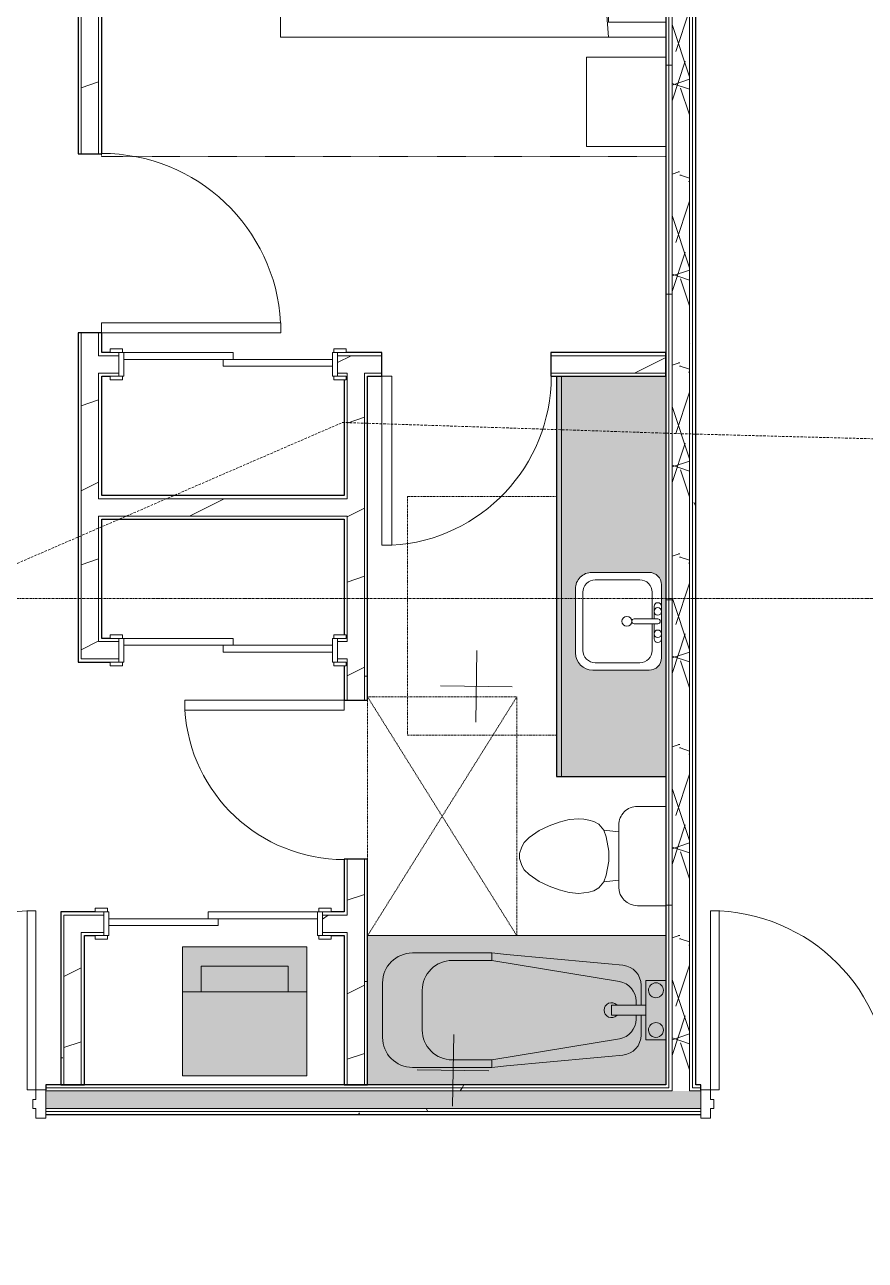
# Model space of a CAD drawing. Header units: inches. Extents: x -10205 to 13964, y -460 to 30702.
# Drawn here: x -2769.9 to -2600.8, y 10419.5 to 10668 of the extents above; entities that cross this region are included whole.
import ezdxf

# ---------------------------------------------------------------- set-up
doc = ezdxf.new("R2010")
doc.units = ezdxf.units.IN
doc.header["$MEASUREMENT"] = 0
for name, pattern in [('Dash 1_16_', [0.125, 0.0625, -0.0625]), ('Grid Line 1_2_', [0.875, 0.5, -0.125, 0.125, -0.125]), ('Hidden 1_8_', [0.1875, 0.125, -0.0625]), ('IMPORT-DASHED _2_', [0.75, 0.5, -0.25])]:
    doc.linetypes.add(name, pattern=pattern)
for name, color, linetype, lineweight in [('0-1', 7, 'Continuous', 5), ('0-4', 7, 'Continuous', 9), ('00base_6150001_dwg', 147, 'Continuous', 13), ('4', 147, 'Continuous', 13), ('A-DETL-HDLN-1', 7, 'Hidden 1_8_', 9), ('A-DOOR', 31, 'Continuous', 9), ('A-DOOR-3', 7, 'Continuous', 9), ('A-DOOR-4', 250, 'Continuous', 13), ('A-DOOR-6', 31, 'Continuous', 13), ('A-DOOR-FRAM', 31, 'Continuous', 13), ('A-DOOR-FRAM-2', 250, 'Continuous', 13), ('A-WALL', 113, 'Continuous', 9), ('A-WALL-5', 130, 'Continuous', 25), ('A-WALL-6', 7, 'Continuous', 9), ('A-WALL-PATT-3', 7, 'Continuous', 9), ('A-WALL-PATT-4', 8, 'Continuous', 9), ('A-WALL-PATT-5', 111, 'Continuous', 9), ('E_TOPO_DTM_Contours_Major', 147, 'IMPORT-DASHED _2_', 13), ('I-FURN-3', 7, 'Continuous', 9), ('I-FURN-HDLN-2', 254, 'Dash 1_16_', 9), ('I-WALL-2', 2, 'Continuous', 25), ('P-SANR-FIXT-1', 8, 'Continuous', 9), ('P-SANR-FIXT-5', 7, 'Continuous', 9), ('P-SANR-FIXT-6', 254, 'Continuous', 9), ('Q-CASE-2', 254, 'Continuous', 9), ('Q-CASE-5', 130, 'Continuous', 25), ('Q-CASE-6', 7, 'Continuous', 9), ('S-GRID-1', 1, 'Grid Line 1_2_', 9)]:
    doc.layers.add(name, color=color, linetype=linetype, lineweight=lineweight)
pattern_1 = [(0, (0, 0), (61.44, 15.36), [2.534, -43.546, 2.534, -43.546, -245.76]), (0, (0, 0), (61.44, 15.36), [-92.16, 2.534, -89.626, 2.534, -43.546, -107.52]), (0, (0, 0), (61.44, 15.36), [-230.4, 2.534, -28.186, 2.534, -74.266]), (120, (23.04, 7.68), (-44.02215, 45.5286), [2.534, -43.546, 2.534, -43.546, -245.76]), (120, (23.04, 7.68), (-44.02215, 45.5286), [-92.16, 2.534, -89.626, 2.534, -43.546, -107.52]), (120, (23.04, 7.68), (-44.02215, 45.5286), [-230.4, 2.534, -28.186, 2.534, -74.266]), (240, (30.72, 38.4), (-17.41785, -60.8886), [2.534, -43.546, 2.534, -43.546, -245.76]), (240, (30.72, 38.4), (-17.41785, -60.8886), [-92.16, 2.534, -89.626, 2.534, -43.546, -107.52]), (240, (30.72, 38.4), (-17.41785, -60.8886), [-230.4, 2.534, -28.186, 2.534, -74.266])]
pattern_2 = [(216.87, (12.795, 31.987), (95.9612857, 63.9749714), [15.994, -143.942]), (206.565, (31.987, 22.391), (-31.986981, -31.986924), [35.763, -35.763]), (198.435, (31.987, 6.397), (-63.974746, -31.987128), [20.231, -80.922])]
pattern_3 = [(161.57, (0.96, 0.96), (-7.6802237, -0.0009796), [0, -54.643, 6.067, 0]), (18.43, (-0.96, 0.96), (-7.6802237, 0.0009796), [0, -54.643, 6.067, 0]), (108.43, (0.96, 0.96), (3.8382953, -19.2013653), [18.211, -42.499]), (71.57, (-0.96, 0.96), (3.8382953, 19.2013653), [18.211, -42.499])]

# ---------------------------------------------------------------- blocks, each defined once
blk = doc.blocks.new('Single-Flush - 32_ x 84_-1372862-SITE PLAN - CAD FILE')
at = {"layer": 'A-DOOR-3'}
blk.add_arc((16, 2.37), 32.07, 93.5759, 180, dxfattribs=at)
at = {"layer": 'A-DOOR-4'}
for p, q in [((14, 2.37), (14, 34.38)), ((16, 34.38), (14, 34.38)), ((16, 2.37), (16, 34.38)), ((16, 2.37), (14, 2.37))]:
    blk.add_line(p, q, dxfattribs=at)
blk = doc.blocks.new('Stacked Washer and Dryer - 26_x25_ - Private-1372850-SITE PLAN - CAD FILE')
at = {"layer": 'P-SANR-FIXT-1'}
blk.add_hatch(color=256, dxfattribs=at).paths.add_polyline_path([(0, -12.5), (26, -12.5), (26, 12.5), (0, 12.5)], flags=0)
at = {"layer": 'P-SANR-FIXT-5'}
for p, q in [((0, 12.5), (26, 12.5)), ((0, 12.5), (0, -12.5)), ((16.90625, -12.5), (16.90625, 12.5)), ((26, 12.5), (26, -12.5)), ((22.09375, 8.75), (16.90625, 8.75)), ((22.09375, -8.75), (22.09375, 8.75)), ((16.90625, -8.75), (22.09375, -8.75)), ((26, -12.5), (0, -12.5))]:
    blk.add_line(p, q, dxfattribs=at)
blk = doc.blocks.new('Bed-Standard - King 78_ x 80_-V38-SITE PLAN - CAD FILE')
at = {"layer": 'I-FURN-3'}
for p, q in [((-28.31, 35.7), (-28.31, -41.8)), ((-25.31, 35.7), (-25.31, 24.2)), ((46.69, 35.7), (46.69, 24.2)), ((49.69, -41.8), (49.69, 35.7)), ((49.69, 24.2), (-28.31, 17.63)), ((-25.31, 24.2), (46.69, 24.2)), ((-28.31, -41.8), (49.69, -41.8))]:
    blk.add_line(p, q, dxfattribs=at)
at = {"layer": 'I-FURN-HDLN-2'}
for p, q in [((-64.31, 35.7), (-64.31, -77.8)), ((73.69, -77.8), (73.69, 35.7)), ((73.13, -77.8), (73.69, -77.8))]:
    blk.add_line(p, q, dxfattribs=at)
blk = doc.blocks.new('Table-Night Stand - 18_ x 18_ x 24_-V39-SITE PLAN - CAD FILE')
at = {"layer": 'I-FURN-3'}
for p, q in [((0.15, 16), (0.15, 0)), ((18.15, 0), (18.15, 16)), ((0.15, 0), (18.15, 0))]:
    blk.add_line(p, q, dxfattribs=at)
blk = doc.blocks.new('Single-Flush - 36_ x 84_-1372839-SITE PLAN - CAD FILE')
at = {"layer": 'A-DOOR-3'}
blk.add_arc((18, 2.37), 36.07, 93.1789, 180, dxfattribs=at)
at = {"layer": 'A-DOOR-4'}
for p, q in [((16, 2.37), (16, 38.39)), ((18, 38.39), (16, 38.39)), ((18, 2.37), (18, 38.39)), ((18, 2.37), (16, 2.37))]:
    blk.add_line(p, q, dxfattribs=at)
blk = doc.blocks.new('Single-Flush - 34_ x 84_-1372840-SITE PLAN - CAD FILE')
at = {"layer": 'A-DOOR-3'}
blk.add_arc((17, 2.37), 34.07, 93.3657, 180, dxfattribs=at)
at = {"layer": 'A-DOOR-4'}
for p, q in [((15, 2.37), (15, 36.38)), ((17, 36.38), (15, 36.38)), ((17, 2.37), (17, 36.38)), ((17, 2.37), (15, 2.37))]:
    blk.add_line(p, q, dxfattribs=at)
blk = doc.blocks.new('FOLDING_SLIDING CLOSET - 42_ x 80_-1372874-SITE PLAN - CAD FILE')
at = {"layer": 'A-DOOR-3'}
for p, q in [((-21.25, 3), (-23.75, 3)), ((-23.75, 3), (-23.75, 2.25)), ((-21.25, 2.25), (-21.25, 3)), ((23.75, 3), (21.25, 3)), ((21.25, 3), (21.25, 2.25)), ((23.75, 2.25), (23.75, 3)), ((-23.75, 2.25), (-21.25, 2.25)), ((21.25, 2.25), (23.75, 2.25)), ((-21.25, -2.5), (-23.75, -2.5)), ((-23.75, -2.5), (-23.75, -3.25)), ((-23.75, -3.25), (-21.25, -3.25)), ((-21.25, -3.25), (-21.25, -2.5)), ((23.75, -2.5), (21.25, -2.5)), ((21.25, -2.5), (21.25, -3.25)), ((21.25, -3.25), (23.75, -3.25)), ((23.75, -3.25), (23.75, -2.5))]:
    blk.add_line(p, q, dxfattribs=at)
at = {"layer": 'A-DOOR-4'}
for p, q in [((1, 2.25), (-21, 2.25)), ((-21, 2.25), (-21, 0.87)), ((-21, 0.87), (1, 0.87)), ((21, 0.87), (-1, 0.87)), ((-1, 0.87), (-1, -0.5)), ((1, 0.87), (1, 2.25)), ((21, -0.5), (21, 0.87)), ((-1, -0.5), (21, -0.5))]:
    blk.add_line(p, q, dxfattribs=at)
at = {"layer": 'A-DOOR-FRAM-2'}
for p, q in [((-21, 2.25), (-22, 2.25)), ((-22, 2.25), (-22, -2.5)), ((-21, -2.5), (-21, 2.25)), ((21, 2.25), (21, -2.5)), ((22, 2.25), (21, 2.25)), ((22, -2.5), (22, 2.25)), ((-22, -2.5), (-21, -2.5)), ((21, -2.5), (22, -2.5))]:
    blk.add_line(p, q, dxfattribs=at)
blk = doc.blocks.new('FOLDING_SLIDING CLOSET - 42_ x 80_-1372875-SITE PLAN - CAD FILE')
at = {"layer": 'A-DOOR-3'}
for p, q in [((-23.75, 3.25), (-21.25, 3.25)), ((-23.75, 2.5), (-23.75, 3.25)), ((-21.25, 2.5), (-23.75, 2.5)), ((-21.25, 3.25), (-21.25, 2.5)), ((21.25, 3.25), (23.75, 3.25)), ((21.25, 2.5), (21.25, 3.25)), ((23.75, 2.5), (21.25, 2.5)), ((23.75, 3.25), (23.75, 2.5)), ((-23.75, -2.25), (-21.25, -2.25)), ((-23.75, -3), (-23.75, -2.25)), ((-21.25, -2.25), (-21.25, -3)), ((21.25, -2.25), (23.75, -2.25)), ((21.25, -3), (21.25, -2.25)), ((23.75, -2.25), (23.75, -3)), ((-21.25, -3), (-23.75, -3)), ((23.75, -3), (21.25, -3))]:
    blk.add_line(p, q, dxfattribs=at)
at = {"layer": 'A-DOOR-4'}
for p, q in [((-1, 0.5), (21, 0.5)), ((-1, -0.88), (-1, 0.5)), ((21, 0.5), (21, -0.88)), ((-21, -0.88), (1, -0.88)), ((-21, -2.25), (-21, -0.88)), ((1, -2.25), (-21, -2.25)), ((21, -0.88), (-1, -0.88)), ((1, -0.88), (1, -2.25))]:
    blk.add_line(p, q, dxfattribs=at)
at = {"layer": 'A-DOOR-FRAM-2'}
for p, q in [((-22, 2.5), (-21, 2.5)), ((-22, -2.25), (-22, 2.5)), ((-21, 2.5), (-21, -2.25)), ((21, 2.5), (22, 2.5)), ((21, -2.25), (21, 2.5)), ((22, 2.5), (22, -2.25)), ((-21, -2.25), (-22, -2.25)), ((22, -2.25), (21, -2.25))]:
    blk.add_line(p, q, dxfattribs=at)
blk = doc.blocks.new('M_Sink Vanity-Square - 500 x 440mm-1372835-SITE PLAN - CAD FILE')
at = {"layer": 'P-SANR-FIXT-5'}
for p, q in [((-5.72, 10.23), (7.14, 10.23)), ((-5.72, 10.23), (7.14, 10.23)), ((-5.22, 8.73), (6.46, 8.73)), ((-9.22, -4.59), (-9.22, 6.73)), ((-9.22, -4.59), (-9.22, 6.73)), ((-7.72, -2.72), (-7.72, 6.23)), ((8.96, 6.23), (8.96, -2.72)), ((10.46, 6.91), (10.46, -4.59)), ((10.46, 6.91), (10.46, -4.59)), ((0.12, -6.33), (0.12, -1.59)), ((1.12, -6.33), (1.12, -1.59)), ((7.96, -7.09), (-6.72, -7.09)), ((7.96, -7.09), (-6.72, -7.09)), ((0.12, -5.22), (-5.22, -5.22)), ((-2.88, -5.59), (0.12, -5.59)), ((3.62, -7.09), (-2.88, -7.09)), ((6.46, -5.22), (1.12, -5.22)), ((1.12, -5.59), (3.62, -5.59))]:
    blk.add_line(p, q, dxfattribs=at)
for centre, radius, start, end in [((-5.72, 6.73), 3.5, 90, 180), ((-5.72, 6.73), 3.5, 90, 180), ((7.14, 6.91), 3.32, 0, 90), ((7.14, 6.91), 3.32, 360, 90), ((-5.22, 6.23), 2.5, 90, 180), ((6.46, 6.23), 2.5, 360, 90), ((0.62, -0.13), 1, 360, 180), ((0.62, -0.13), 1, 180, 0), ((0.62, -1.59), 0.5, 360, 180), ((-6.72, -4.59), 2.5, 180, 270), ((-6.72, -4.59), 2.5, 180, 270), ((-5.22, -2.72), 2.5, 180, 270), ((6.46, -2.72), 2.5, 270, 360), ((7.96, -4.59), 2.5, 270, 0), ((7.96, -4.59), 2.5, 270, 0), ((-2.88, -6.34), 0.75, 90, 270), ((-1.88, -6.34), 0.75, 360, 180), ((-1.88, -6.34), 0.75, 180, 0), ((0.62, -6.33), 0.5, 180, 0), ((2.62, -6.34), 0.75, 0, 180), ((2.62, -6.34), 0.75, 180, 0), ((3.62, -6.34), 0.75, 270, 90)]:
    blk.add_arc(centre, radius, start, end, dxfattribs=at)
blk = doc.blocks.new('Toilet-Domestic-3D - Toilet-Domestic-3D-V58-SITE PLAN - CAD FILE')
at = {"layer": 'P-SANR-FIXT-5'}
for p, q in [((-9.98, 11.75), (-9.98, 17.48)), ((9.98, 17.48), (9.98, 11.75)), ((6.25, 8.02), (-6.25, 8.02)), ((-4.86, 8.02), (-5.21, 5)), ((4.86, 8.02), (5.21, 5)), ((-5.21, 5), (-6.4, 4)), ((-3.84, 5.5), (-5.21, 5)), ((-1, 6), (-3.84, 5.5)), ((1, 6), (-1, 6)), ((3.84, 5.5), (1, 6)), ((5.21, 5), (3.84, 5.5)), ((6.4, 4), (5.21, 5)), ((-6.97, 3), (-7.24, 2)), ((-6.4, 4), (-6.97, 3)), ((6.97, 3), (6.4, 4)), ((7.24, 2), (6.97, 3)), ((-7.41, 1), (-7.5, 0)), ((-7.24, 2), (-7.41, 1)), ((7.41, 1), (7.24, 2)), ((7.5, 0), (7.41, 1)), ((-7.5, 0), (-7.33, -1.99)), ((-7.33, -1.99), (-6.79, -4)), ((6.79, -4), (7.33, -1.99)), ((7.33, -1.99), (7.5, 0)), ((-6.79, -4), (-6.06, -6)), ((6.06, -6), (6.79, -4)), ((-6.06, -6), (-5.13, -8)), ((5.13, -8), (6.06, -6)), ((-5.13, -8), (-3.74, -10)), ((3.74, -10), (5.13, -8)), ((-3.74, -10), (-2.74, -11)), ((-2.74, -11), (-1.87, -11.5)), ((-1.87, -11.5), (-0.5, -12)), ((-0.5, -12), (0.5, -12)), ((0.5, -12), (1.87, -11.5)), ((1.87, -11.5), (2.74, -11)), ((2.74, -11), (3.74, -10))]:
    blk.add_line(p, q, dxfattribs=at)
for centre, start, end in [((-6.25, 11.75), 180, 270), ((6.25, 11.75), 270, 360)]:
    blk.add_arc(centre, 3.73, start, end, dxfattribs=at)
blk = doc.blocks.new('OD_CW_Base Cabinet - OD_CW_Base Cabinet-V59-SITE PLAN - CAD FILE')
at = {"layer": 'Q-CASE-2'}
h = blk.add_hatch(color=256, dxfattribs=at)
h.paths.add_polyline_path([(0.74, 1), (81.26, 1), (81.26, 22), (0.74, 22), (0.74, 10.45)], flags=0)
h.paths.add_polyline_path([(40.2, 18.63), (40.28, 19.27), (40.53, 19.88), (40.93, 20.39), (41.45, 20.79), (42.05, 21.04), (42.7, 21.13), (58.03, 21.04), (58.78, 20.68), (59.15, 20.39), (59.55, 19.88), (59.8, 19.27), (59.88, 18.63), (59.88, 7.3), (59.76, 6.4), (59.41, 5.55), (58.86, 4.83), (58.13, 4.27), (57.29, 3.92), (56.38, 3.8), (43.52, 3.8), (42.66, 3.92), (41.86, 4.25), (41.17, 4.77), (40.64, 5.46), (40.31, 6.26), (40.2, 7.12)], flags=0)
blk.add_hatch(color=256, dxfattribs=at).paths.add_polyline_path([(0.74, 0), (81.26, 0), (81.26, 1), (0.74, 1)], flags=0)
at = {"layer": 'Q-CASE-5'}
for p, q in [((81.26, 0), (81.26, 22)), ((0.74, 0), (81.26, 0))]:
    blk.add_line(p, q, dxfattribs=at)
at = {"layer": 'Q-CASE-6'}
for p, q in [((81.26, 22), (81.26, 1)), ((0.74, 1), (81.26, 1)), ((81.26, 1), (0.74, 1)), ((81.26, 0), (0.74, 0)), ((81.26, 1), (81.26, 0))]:
    blk.add_line(p, q, dxfattribs=at)
blk = doc.blocks.new('Bath Tub - Maestro - 60_x30_-V60-SITE PLAN - CAD FILE')
at = {"layer": 'P-SANR-FIXT-6'}
for points in [[(1.32, 0), (60, 0), (60, 30), (0, 30), (0, 21), (4, 21), (4, 16), (5, 16), (5.06, 20.74), (5.21, 21.33), (5.48, 21.94), (5.83, 22.49), (6.27, 22.97), (6.79, 23.38), (7.36, 23.69), (7.98, 23.91), (9.35, 24.09), (35, 26.5), (51, 26.5), (52.55, 26.3), (54, 25.7), (55.24, 24.74), (56.2, 23.5), (56.84, 21.73), (57, 20.5), (57, 9.5), (56.91, 8.46), (56.64, 7.45), (56.2, 6.5), (55.6, 5.64), (54.86, 4.9), (54, 4.3), (53.05, 3.86), (52.04, 3.59), (51, 3.5), (35, 3.5), (7.98, 6.09), (7.36, 6.31), (6.79, 6.62), (6.27, 7.03), (5.83, 7.51), (5.48, 8.06), (5.13, 9.01), (5.05, 9.3), (5, 9.96), (5, 14), (4, 13.96), (4, 9), (0, 9), (0, 0)], [(35, 5), (43, 5), (44.55, 5.2), (46.03, 5.83), (47.28, 6.81), (48.2, 8), (48.8, 9.5), (49, 11), (49, 19), (48.72, 20.74), (48.16, 22.05), (47.24, 23.24), (46, 24.2), (44.55, 24.8), (43, 25), (34.79, 24.97), (9.06, 20.64), (8.03, 20.28), (6.82, 19.17), (6.24, 18.17), (6, 16.8), (6, 16), (10.94, 16), (10.94, 14), (6, 14), (6, 13.2), (6.24, 11.83), (6.98, 10.59), (8.03, 9.72), (9.35, 9.26), (29.32, 5.94)], [(9.35, 20.74), (35, 25), (35, 26.5), (8.63, 24.03), (9.17, 21.56)], [(43, 25), (51, 26.5), (35, 26.5), (35, 25)], [(49, 19), (57, 20.5), (56.8, 22.05), (56.2, 23.5), (55.24, 24.74), (53.87, 25.75), (52.55, 26.3), (51, 26.5), (43, 25), (44.55, 24.8), (46, 24.2), (47.24, 23.24), (48.2, 22), (48.8, 20.5)], [(6, 16.8), (6.24, 18.17), (6.98, 19.41), (8.03, 20.28), (9.35, 20.74), (8.63, 24.03), (7.98, 23.91), (7.35, 23.69), (6.74, 23.34), (6.27, 22.97), (5.72, 22.32), (5.48, 21.94), (5.21, 21.33), (5.05, 20.7), (5.05, 19.87), (5.82, 17.38)], [(57, 9.5), (57, 20.5), (49, 19), (49, 11), (56.91, 9.52)], [(9.35, 14), (10.94, 14), (10.94, 16), (4, 16), (4, 14), (7.24, 14)], [(8.63, 5.97), (9.35, 9.26), (8.03, 9.72), (6.95, 10.62), (6.24, 11.83), (6, 13.2), (5, 9.96), (5.13, 9.01), (5.24, 8.6), (5.72, 7.68), (5.87, 7.47), (6.33, 6.98), (6.79, 6.62), (7.36, 6.31), (8, 6.08)], [(51, 3.5), (52.04, 3.59), (53.25, 3.95), (54, 4.3), (54.86, 4.9), (55.72, 5.83), (56.34, 6.81), (56.76, 7.9), (56.93, 8.66), (57, 9.5), (49, 11), (48.8, 9.45), (48.12, 7.9), (47.24, 6.76), (46, 5.8), (44.55, 5.2), (43.07, 4.99), (50.51, 3.59)], [(35, 3.5), (35, 5), (9.35, 9.26), (8.63, 5.97), (32.07, 3.77)], [(35, 3.5), (51, 3.5), (43, 5), (35, 5), (35, 3.77)]]:
    blk.add_hatch(color=256, dxfattribs=at).paths.add_polyline_path(points, flags=0)
h = blk.add_hatch(color=256, dxfattribs=at)
h.paths.add_polyline_path([(0.55, 9), (4, 9.01), (4, 21), (0, 21), (0, 9), (0.5, 9)], flags=0)
h.paths.add_polyline_path([(2, 9.5), (1.32, 9.67), (1.25, 9.7), (0.94, 9.94), (0.7, 10.25), (0.55, 10.61), (0.5, 11), (0.55, 11.39), (0.7, 11.75), (0.94, 12.06), (1.32, 12.33), (1.61, 12.45), (2, 12.5), (2.39, 12.45), (2.75, 12.3), (3.06, 12.06), (3.33, 11.67), (3.45, 11.39), (3.5, 11), (3.45, 10.61), (3.3, 10.25), (3.06, 9.94), (2.75, 9.7), (2.39, 9.55)], flags=0)
h.paths.add_polyline_path([(2, 17.5), (1.32, 17.67), (1.25, 17.7), (0.94, 17.94), (0.7, 18.25), (0.55, 18.61), (0.5, 19), (0.55, 19.39), (0.7, 19.75), (0.94, 20.06), (1.32, 20.33), (1.61, 20.45), (2, 20.5), (2.39, 20.45), (2.75, 20.3), (3.06, 20.06), (3.3, 19.75), (3.45, 19.39), (3.5, 19), (3.33, 18.33), (3.3, 18.25), (3.02, 17.91), (2.75, 17.7), (2.39, 17.55)], flags=0)
h = blk.add_hatch(color=256, dxfattribs=at)
h.paths.add_polyline_path([(2, 9.5), (2.39, 9.55), (2.75, 9.7), (3.06, 9.94), (3.3, 10.25), (3.45, 10.61), (3.5, 11), (3.33, 11.67), (3.3, 11.75), (3.06, 12.06), (2.75, 12.3), (2.39, 12.45), (2, 12.5), (1.32, 12.33), (1.25, 12.3), (0.94, 12.06), (0.7, 11.75), (0.55, 11.39), (0.5, 11), (0.55, 10.61), (0.7, 10.25), (0.94, 9.94), (1.32, 9.67), (1.61, 9.55)], flags=0)
h.paths.add_polyline_path([(2, 17.5), (2.39, 17.55), (3.02, 17.91), (3.06, 17.94), (3.33, 18.33), (3.45, 18.61), (3.5, 19), (3.45, 19.39), (3.3, 19.75), (3.06, 20.06), (2.75, 20.3), (2.38, 20.45), (2, 20.5), (1.32, 20.33), (1.25, 20.3), (0.94, 20.06), (0.7, 19.75), (0.55, 19.39), (0.5, 19), (0.55, 18.61), (0.7, 18.25), (0.94, 17.94), (1.32, 17.67), (1.61, 17.55)], flags=0)
h = blk.add_hatch(color=256, dxfattribs=at)
h.paths.add_polyline_path([(5, 9.96), (6, 13.2), (6, 14), (5, 14), (5, 10.39)], flags=0)
h.paths.add_polyline_path([(5.05, 16), (6, 16), (6, 16.8), (5, 20.04), (5, 16)], flags=0)
at = {"layer": 'P-SANR-FIXT-5'}
for p, q in [((35, 25), (9.35, 20.74)), ((35, 26.5), (51, 26.5)), ((35, 26.5), (35, 25)), ((43, 25), (35, 25)), ((4, 21), (0, 21)), ((4, 16), (4, 21)), ((5, 16), (5, 20.04)), ((57, 20.5), (57, 9.5)), ((49, 11), (49, 19)), ((4, 14), (4, 16)), ((4, 16), (10.94, 16)), ((6, 16.8), (6, 16)), ((10.94, 14), (10.94, 16)), ((4, 9), (4, 14)), ((10.94, 14), (4, 14)), ((5, 9.96), (5, 14)), ((6, 14), (6, 13.2)), ((0, 9), (4, 9)), ((9.35, 9.26), (35, 5)), ((35, 3.5), (35, 5)), ((35, 5), (43, 5)), ((51, 3.5), (35, 3.5)), ((0, 0), (60, 0))]:
    blk.add_line(p, q, dxfattribs=at)
at = {"layer": 'P-SANR-FIXT-5', "flags": 128}
for points in [[(8.63, 24.03), (11.56, 24.3), (14.49, 24.58), (17.42, 24.85), (20.35, 25.13), (23.28, 25.4), (26.21, 25.68), (29.14, 25.95), (32.07, 26.23), (35, 26.5)], [(35, 3.5), (32.07, 3.77), (29.14, 4.05), (26.21, 4.32), (23.28, 4.6), (20.35, 4.87), (17.42, 5.15), (14.49, 5.42), (11.56, 5.7), (8.63, 5.97)]]:
    blk.add_lwpolyline(points, dxfattribs=at)
at = {"layer": 'P-SANR-FIXT-5'}
for centre, radius, start, end in [((43, 19), 6, 360, 90), ((51, 20.5), 6, 360, 90), ((9, 20.04), 4, 95.3558, 180), ((2, 19), 1.5, 360, 180), ((10, 16.8), 4, 99.4223, 180), ((2, 19), 1.5, 180, 360), ((10.94, 15), 1.5, 360, 135), ((10.94, 15), 1.5, 225, 360), ((2, 11), 1.5, 360, 180), ((10, 13.2), 4, 180, 260.5777), ((2, 11), 1.5, 180, 360), ((9, 9.96), 4, 180, 264.6442), ((43, 11), 6, 270, 0), ((51, 9.5), 6, 270, 360)]:
    blk.add_arc(centre, radius, start, end, dxfattribs=at)
blk = doc.blocks.new('1750 Ox - Unit Layouts_rvt-1-SITE PLAN - CAD FILE')
at = {"layer": 'A-WALL-PATT-3'}
h = blk.add_hatch(dxfattribs=at)
h.set_pattern_fill('FP_2', color=256, style=0, pattern_type=2)
h.set_pattern_definition(pattern_1)
h.paths.add_polyline_path([(-2759.17, 10602.06), (-2758.55, 10602.06), (-2758.55, 10606.06), (-2759.17, 10606.06)], flags=0)
h.paths.add_polyline_path([(-2758.55, 10642.06), (-2758.55, 10812.76), (-2759.17, 10812.76), (-2759.17, 10642.06)], flags=0)
h = blk.add_hatch(dxfattribs=at)
h.set_pattern_fill('FP_2', color=256, style=0, pattern_type=2)
h.set_pattern_definition(pattern_1)
h.paths.add_polyline_path([(-2754.42, 10602.06), (-2754.42, 10606.06), (-2755.05, 10606.06), (-2755.05, 10602.06)], flags=0)
h.paths.add_polyline_path([(-2754.42, 10642.06), (-2754.42, 10784.49), (-2755.05, 10784.49), (-2755.05, 10642.06)], flags=0)
h.paths.add_polyline_path([(-2755.05, 10787.99), (-2754.42, 10787.99), (-2754.42, 10812.76), (-2755.05, 10812.76)], flags=0)
h = blk.add_hatch(dxfattribs=at)
h.set_pattern_fill('FP_2', color=256, style=0, pattern_type=2)
h.set_pattern_definition(pattern_1)
h.paths.add_polyline_path([(-2701.55, 10454.79), (-2700.92, 10454.79), (-2700.92, 10500.16), (-2701.55, 10500.16), (-2701.55, 10458.29)], flags=0)
h.paths.add_polyline_path([(-2700.92, 10532.16), (-2700.92, 10597.31), (-2701.55, 10597.31), (-2701.55, 10532.16)], flags=0)
h = blk.add_hatch(dxfattribs=at)
h.set_pattern_fill('FP_2', color=256, style=0, pattern_type=2)
h.set_pattern_definition(pattern_1)
h.paths.add_polyline_path([(-2762.65, 10454.79), (-2762.03, 10454.79), (-2762.03, 10489.54), (-2762.65, 10489.54), (-2762.65, 10463.06)], flags=0)
at = {"layer": 'A-WALL-PATT-4'}
h = blk.add_hatch(dxfattribs=at)
h.set_pattern_fill('FP_4', color=256, style=0, pattern_type=2)
h.set_pattern_definition(pattern_2)
h.paths.add_polyline_path([(-2755.05, 10601.43), (-2755.05, 10606.06), (-2758.55, 10606.06), (-2758.55, 10601.43), (-2755.23, 10601.43)], flags=0)
h.paths.add_polyline_path([(-2758.55, 10642.06), (-2755.05, 10642.06), (-2755.05, 10812.76), (-2758.55, 10812.76), (-2758.55, 10702.43)], flags=0)
h = blk.add_hatch(dxfattribs=at)
h.set_pattern_fill('FP_4', color=256, style=0, pattern_type=2)
h.set_pattern_definition(pattern_2)
h.paths.add_polyline_path([(-2758.55, 10543.93), (-2755.05, 10543.93), (-2755.05, 10601.43), (-2758.55, 10601.43), (-2758.55, 10544.56)], flags=0)
h = blk.add_hatch(dxfattribs=at)
h.set_pattern_fill('FP_4', color=256, style=0, pattern_type=2)
h.set_pattern_definition(pattern_2)
h.paths.add_polyline_path([(-2700.92, 10597.93), (-2698.05, 10597.93), (-2698.05, 10601.43), (-2706.99, 10601.43), (-2706.99, 10597.93), (-2701.55, 10597.93)], flags=0)
h.paths.add_polyline_path([(-2750.99, 10597.93), (-2750.99, 10601.43), (-2755.05, 10601.43), (-2755.05, 10597.93), (-2754.42, 10597.93)], flags=0)
h.paths.add_polyline_path([(-2640.92, 10597.93), (-2640.92, 10601.43), (-2664.05, 10601.43), (-2664.05, 10597.93), (-2656.92, 10597.93)], flags=0)
h = blk.add_hatch(dxfattribs=at)
h.set_pattern_fill('FP_4', color=256, style=0, pattern_type=2)
h.set_pattern_definition(pattern_2)
h.paths.add_polyline_path([(-2701.55, 10454.79), (-2701.55, 10500.16), (-2705.05, 10500.16), (-2705.05, 10454.79)], flags=0)
h.paths.add_polyline_path([(-2705.05, 10532.16), (-2701.55, 10532.16), (-2701.55, 10597.93), (-2705.05, 10597.93), (-2705.05, 10540.43)], flags=0)
h = blk.add_hatch(dxfattribs=at)
h.set_pattern_fill('FP_4', color=256, style=0, pattern_type=2)
h.set_pattern_definition(pattern_2)
h.paths.add_polyline_path([(-2755.05, 10569.18), (-2705.05, 10569.18), (-2705.05, 10572.68), (-2755.05, 10572.68)], flags=0)
h = blk.add_hatch(dxfattribs=at)
h.set_pattern_fill('FP_4', color=256, style=0, pattern_type=2)
h.set_pattern_definition(pattern_2)
h.paths.add_polyline_path([(-2755.05, 10540.43), (-2750.99, 10540.43), (-2750.99, 10543.93), (-2758.55, 10543.93), (-2758.55, 10540.43)], flags=0)
h.paths.add_polyline_path([(-2705.67, 10540.43), (-2705.05, 10540.43), (-2705.05, 10543.93), (-2706.99, 10543.93), (-2706.99, 10540.43)], flags=0)
h = blk.add_hatch(dxfattribs=at)
h.set_pattern_fill('FP_4', color=256, style=0, pattern_type=2)
h.set_pattern_definition(pattern_2)
h.paths.add_polyline_path([(-2762.03, 10454.79), (-2758.53, 10454.79), (-2758.53, 10488.91), (-2762.03, 10488.91), (-2762.03, 10463.06)], flags=0)
h = blk.add_hatch(dxfattribs=at)
h.set_pattern_fill('FP_4', color=256, style=0, pattern_type=2)
h.set_pattern_definition(pattern_2)
h.paths.add_polyline_path([(-2705.67, 10485.41), (-2705.05, 10485.41), (-2705.05, 10488.91), (-2709.98, 10488.91), (-2709.98, 10485.41), (-2706.14, 10485.41)], flags=0)
h.paths.add_polyline_path([(-2758.53, 10485.41), (-2753.98, 10485.41), (-2753.98, 10488.91), (-2758.53, 10488.91)], flags=0)
at = {"layer": 'A-DETL-HDLN-1'}
for p, q in [((-2692.92, 10573.13), (-2662.92, 10573.13)), ((-2692.92, 10525.13), (-2692.92, 10573.13)), ((-2700.92, 10532.79), (-2670.92, 10532.79)), ((-2670.92, 10532.79), (-2700.92, 10484.79)), ((-2670.92, 10484.79), (-2700.92, 10532.79)), ((-2700.92, 10500.16), (-2700.92, 10532.16)), ((-2670.92, 10532.79), (-2670.92, 10484.79)), ((-2662.92, 10525.13), (-2692.92, 10525.13))]:
    blk.add_line(p, q, dxfattribs=at)
at = {"layer": 'A-WALL-5'}
for p, q in [((-2759.17, 10812.76), (-2759.17, 10642.06)), ((-2754.42, 10642.06), (-2754.42, 10783.86)), ((-2759.17, 10642.06), (-2754.42, 10642.06)), ((-2759.17, 10606.06), (-2759.17, 10602.06)), ((-2754.42, 10606.06), (-2759.17, 10606.06)), ((-2754.42, 10602.06), (-2754.42, 10606.06)), ((-2759.17, 10602.06), (-2759.17, 10544.56)), ((-2752.74, 10602.06), (-2754.42, 10602.06)), ((-2698.05, 10602.06), (-2705.24, 10602.06)), ((-2698.05, 10597.31), (-2698.05, 10602.06)), ((-2640.92, 10602.06), (-2664.05, 10602.06)), ((-2664.05, 10602.06), (-2664.05, 10597.31)), ((-2640.92, 10597.31), (-2640.92, 10602.06)), ((-2754.42, 10573.31), (-2754.42, 10597.31)), ((-2754.42, 10597.31), (-2752.74, 10597.31)), ((-2705.67, 10596.56), (-2705.67, 10573.31)), ((-2700.92, 10532.16), (-2700.92, 10597.31)), ((-2700.92, 10597.31), (-2698.05, 10597.31)), ((-2664.05, 10597.31), (-2640.92, 10597.31)), ((-2705.67, 10573.31), (-2754.42, 10573.31)), ((-2754.42, 10544.56), (-2754.42, 10568.56)), ((-2754.42, 10568.56), (-2705.67, 10568.56)), ((-2705.67, 10568.56), (-2705.67, 10545.31)), ((-2759.17, 10544.56), (-2759.17, 10540.43)), ((-2752.74, 10544.56), (-2754.42, 10544.56)), ((-2759.17, 10540.43), (-2759.17, 10539.81)), ((-2759.17, 10539.81), (-2752.74, 10539.81)), ((-2705.67, 10539.06), (-2705.67, 10532.16)), ((-2705.67, 10532.16), (-2700.92, 10532.16)), ((-2700.92, 10500.16), (-2705.67, 10500.16)), ((-2705.67, 10500.16), (-2705.67, 10489.54)), ((-2700.92, 10454.79), (-2700.92, 10500.16)), ((-2762.03, 10489.54), (-2762.65, 10489.54)), ((-2762.65, 10489.54), (-2762.65, 10454.79)), ((-2757.9, 10489.54), (-2762.03, 10489.54)), ((-2755.73, 10489.54), (-2757.9, 10489.54)), ((-2705.67, 10489.54), (-2708.23, 10489.54)), ((-2757.9, 10454.79), (-2757.9, 10484.79)), ((-2757.9, 10484.79), (-2755.73, 10484.79)), ((-2708.23, 10484.79), (-2705.67, 10484.79)), ((-2705.67, 10484.79), (-2705.67, 10454.79)), ((-2762.65, 10454.79), (-2757.9, 10454.79)), ((-2705.67, 10454.79), (-2700.92, 10454.79))]:
    blk.add_line(p, q, dxfattribs=at)
at = {"layer": 'A-WALL-6'}
for p, q in [((-2758.55, 10642.06), (-2758.55, 10812.76)), ((-2755.05, 10642.06), (-2755.05, 10784.49)), ((-2758.55, 10602.06), (-2758.55, 10606.06)), ((-2755.05, 10602.06), (-2755.05, 10606.06)), ((-2758.55, 10602.06), (-2758.55, 10601.43)), ((-2758.55, 10544.56), (-2758.55, 10601.43)), ((-2755.05, 10602.06), (-2755.05, 10601.43)), ((-2755.05, 10601.43), (-2754.42, 10601.43)), ((-2750.99, 10601.43), (-2754.42, 10601.43)), ((-2698.05, 10601.43), (-2706.99, 10601.43)), ((-2640.92, 10601.43), (-2664.05, 10601.43)), ((-2755.05, 10572.68), (-2755.05, 10597.93)), ((-2755.05, 10597.93), (-2754.42, 10597.93)), ((-2750.99, 10597.93), (-2754.42, 10597.93)), ((-2705.05, 10597.93), (-2706.99, 10597.93)), ((-2705.05, 10597.93), (-2705.05, 10597.31)), ((-2701.55, 10597.93), (-2701.55, 10597.31)), ((-2698.05, 10597.93), (-2701.55, 10597.93)), ((-2640.92, 10597.93), (-2664.05, 10597.93)), ((-2705.05, 10597.31), (-2705.05, 10572.68)), ((-2701.55, 10597.31), (-2701.55, 10532.16)), ((-2754.42, 10572.68), (-2755.05, 10572.68)), ((-2705.67, 10572.68), (-2754.42, 10572.68)), ((-2705.67, 10572.68), (-2705.05, 10572.68)), ((-2755.05, 10544.56), (-2755.05, 10569.18)), ((-2754.42, 10569.18), (-2755.05, 10569.18)), ((-2705.67, 10569.18), (-2754.42, 10569.18)), ((-2705.67, 10569.18), (-2705.05, 10569.18)), ((-2705.05, 10569.18), (-2705.05, 10543.93)), ((-2758.55, 10543.93), (-2758.55, 10544.56)), ((-2758.55, 10540.43), (-2758.55, 10543.93)), ((-2755.05, 10543.93), (-2755.05, 10544.56)), ((-2755.05, 10543.93), (-2750.99, 10543.93)), ((-2706.99, 10543.93), (-2705.67, 10543.93)), ((-2705.67, 10543.93), (-2705.05, 10543.93)), ((-2758.55, 10540.43), (-2750.99, 10540.43)), ((-2706.99, 10540.43), (-2705.67, 10540.43)), ((-2705.67, 10540.43), (-2705.05, 10540.43)), ((-2705.05, 10540.43), (-2705.05, 10532.16)), ((-2705.05, 10500.16), (-2705.05, 10488.91)), ((-2701.55, 10500.16), (-2701.55, 10454.79)), ((-2762.03, 10488.91), (-2762.03, 10454.79)), ((-2762.03, 10488.91), (-2758.53, 10488.91)), ((-2758.53, 10488.91), (-2757.9, 10488.91)), ((-2757.9, 10488.91), (-2753.98, 10488.91)), ((-2709.98, 10488.91), (-2705.67, 10488.91)), ((-2705.67, 10488.91), (-2705.05, 10488.91)), ((-2758.53, 10485.41), (-2758.53, 10454.79)), ((-2758.53, 10485.41), (-2757.9, 10485.41)), ((-2757.9, 10485.41), (-2753.98, 10485.41)), ((-2709.98, 10485.41), (-2705.67, 10485.41)), ((-2705.67, 10485.41), (-2705.05, 10485.41)), ((-2705.05, 10485.41), (-2705.05, 10454.79))]:
    blk.add_line(p, q, dxfattribs=at)
at = {"layer": '0-4'}
for name, p, rotation in [('Bed-Standard - King 78_ x 80_-V38-SITE PLAN - CAD FILE', (-2676.63, 10715.19), 269.9999999999992), ('Table-Night Stand - 18_ x 18_ x 24_-V39-SITE PLAN - CAD FILE', (-2656.92, 10661.65), 269.9999999999992), ('Single-Flush - 36_ x 84_-1372839-SITE PLAN - CAD FILE', (-2756.8, 10624.06), 270.0000000000002), ('Single-Flush - 34_ x 84_-1372840-SITE PLAN - CAD FILE', (-2681.05, 10599.68), 180), ('OD_CW_Base Cabinet - OD_CW_Base Cabinet-V59-SITE PLAN - CAD FILE', (-2662.92, 10598.05), 270.0000000000053), ('M_Sink Vanity-Square - 500 x 440mm-1372835-SITE PLAN - CAD FILE', (-2648.89, 10547.39), 89.99999999999686), ('Single-Flush - 32_ x 84_-1372862-SITE PLAN - CAD FILE', (-2703.3, 10516.16), 89.99999999999922), ('Toilet-Domestic-3D - Toilet-Domestic-3D-V58-SITE PLAN - CAD FILE', (-2658.4, 10500.79), 269.9999999999977), ('FOLDING_SLIDING CLOSET - 42_ x 80_-1372875-SITE PLAN - CAD FILE', (-2731.98, 10487.29), 180), ('Bath Tub - Maestro - 60_x30_-V60-SITE PLAN - CAD FILE', (-2640.92, 10484.79), 180), ('Stacked Washer and Dryer - 26_x25_ - Private-1372850-SITE PLAN - CAD FILE', (-2725.67, 10456.56), 89.99999999999613)]:
    blk.add_blockref(name, p, dxfattribs=dict(at, rotation=rotation))
for p in [(-2728.99, 10599.81), (-2728.99, 10542.31)]:
    blk.add_blockref('FOLDING_SLIDING CLOSET - 42_ x 80_-1372874-SITE PLAN - CAD FILE', p, dxfattribs=at)
blk = doc.blocks.new('HOLLOW METAL - UNIT DOOR-1758958-SITE PLAN - CAD FILE')
at = {"layer": 'A-DOOR'}
blk.add_arc((18, -2.25), 36, 180, 270, dxfattribs=at)
at = {"layer": 'A-DOOR-6'}
for p, q in [((16.25, -2.25), (18, -2.25)), ((16.25, -38.25), (16.25, -2.25)), ((18, -2.25), (18, -38.25)), ((18, -38.25), (16.25, -38.25))]:
    blk.add_line(p, q, dxfattribs=at)
at = {"layer": 'A-DOOR-FRAM'}
for p, q in [((-20, 3.5), (-18, 3.5)), ((-20, -2.25), (-20, 3.5)), ((-18, 3.5), (-18, 1.5625)), ((18, 3.5), (20, 3.5)), ((18, 1.5625), (18, 3.5)), ((20, 3.5), (20, -2.25)), ((-18, 1.5625), (-17.375, 1.5625)), ((-17.375, 1.5625), (-17.375, -0.3125)), ((17.375, 1.5625), (18, 1.5625)), ((17.375, -0.3125), (17.375, 1.5625)), ((-18, -2.25), (-20, -2.25)), ((-18, -0.3125), (-18, -2.25)), ((-17.375, -0.3125), (-18, -0.3125)), ((18, -0.3125), (17.375, -0.3125)), ((18, -2.25), (18, -0.3125)), ((20, -2.25), (18, -2.25))]:
    blk.add_line(p, q, dxfattribs=at)
blk = doc.blocks.new('HOLLOW METAL - UNIT DOOR-1759144-SITE PLAN - CAD FILE')
at = {"layer": 'A-DOOR'}
blk.add_arc((18, 2.25), 36, 90, 180, dxfattribs=at)
at = {"layer": 'A-DOOR-6'}
for p, q in [((18, 38.25), (16.25, 38.25)), ((16.25, 38.25), (16.25, 2.25)), ((18, 2.25), (18, 38.25)), ((16.25, 2.25), (18, 2.25))]:
    blk.add_line(p, q, dxfattribs=at)
at = {"layer": 'A-DOOR-FRAM'}
for p, q in [((-18, 2.25), (-20, 2.25)), ((-20, 2.25), (-20, -3.5)), ((-18, 0.3125), (-18, 2.25)), ((-17.375, 0.3125), (-18, 0.3125)), ((-17.375, -1.5625), (-17.375, 0.3125)), ((18, 0.3125), (17.375, 0.3125)), ((17.375, 0.3125), (17.375, -1.5625)), ((18, 2.25), (18, 0.3125)), ((20, 2.25), (18, 2.25)), ((20, -3.5), (20, 2.25)), ((-18, -3.5), (-18, -1.5625)), ((-18, -1.5625), (-17.375, -1.5625)), ((17.375, -1.5625), (18, -1.5625)), ((18, -1.5625), (18, -3.5)), ((-20, -3.5), (-18, -3.5)), ((18, -3.5), (20, -3.5))]:
    blk.add_line(p, q, dxfattribs=at)
blk = doc.blocks.new('00base_6150001_dwg-1748108-SITE PLAN - CAD FILE')
at = {"layer": '4'}
for p, q in [((4039066.99, 3368414.03), (4039066.99, 3368428.43)), ((4039144.3, 3368410.64), (4039144.3, 3368425.04)), ((4039059.79, 3368421.23), (4039074.19, 3368421.23)), ((4039137.1, 3368417.84), (4039151.5, 3368417.84))]:
    blk.add_line(p, q, dxfattribs=at)
at = {"layer": 'E_TOPO_DTM_Contours_Major', "flags": 128}
blk.add_lwpolyline([(4039185.28, 3366385.9), (4039236.96, 3366428.01), (4039310.9, 3366558.93), (4039395.43, 3366736.38), (4039442.19, 3366832.2), (4039446.28, 3366891.47), (4039444.71, 3366908.7), (4039428.99, 3366916.17), (4039182.95, 3366943.65), (4039155.72, 3366951.08), (4039134.81, 3367123.57), (4039114.98, 3367345.37), (4039112.59, 3367404.33), (4039093.58, 3367523.69), (4039147.89, 3367622.22), (4039070.35, 3367588.6), (4039029.82, 3367668.24), (4039028.05, 3367674.28), (4039029.81, 3367678.89), (4039046.46, 3367729.76), (4039040.27, 3367752.22), (4039030.03, 3367767.88), (4038907.01, 3367865.98), (4039075.96, 3367854.79), (4039101.84, 3367902.83), (4039127.31, 3367949.13), (4039159.64, 3368102.96), (4039186.14, 3368165.4), (4039194.32, 3368228.49), (4039195.79, 3368377.64), (4039196.92, 3368445.63), (4039161.87, 3368522.98), (4039105.56, 3368787.9), (4039092.14, 3368843.69), (4039079.32, 3368875.69), (4039075.05, 3369163.69), (4039051.83, 3369177.47), (4038970.02, 3369207.83), (4038847.44, 3369132.69), (4038832.35, 3369047.15), (4038775.22, 3368938.71), (4038765.94, 3368818.54), (4038732.53, 3368753.8), (4038577.16, 3368486.65), (4038551.79, 3368421.54), (4038549.6, 3368090.19), (4038564.15, 3368078.9), (4038767.6, 3367912.31), (4038600.28, 3367799), (4038536.12, 3367569.15), (4038525.66, 3367547.47), (4038505.55, 3367502.59), (4038473.23, 3367300.54), (4038496.22, 3367175.66), (4038516.6, 3367146.82), (4038631.34, 3366953.1), (4038678.42, 3366918.73), (4038688.37, 3366908.91), (4038766.13, 3366864.55), (4038850.28, 3366866.48), (4038941.27, 3366785.99), (4039043.47, 3366735.87), (4039092.59, 3366522.06), (4039110.92, 3366424.81)], close=True, dxfattribs=at)

msp = doc.modelspace()

# ---------------------------------------------------------------- hatches: boundary and pattern name
at = {"layer": 'A-WALL-PATT-5'}
h = msp.add_hatch(dxfattribs=at)
h.set_pattern_fill('FP_2', color=256, style=0, pattern_type=2)
h.set_pattern_definition(pattern_1)
h.paths.add_polyline_path([(-2640.3, 10454.79), (-2640.3, 10815.18), (-2640.92, 10815.18), (-2640.92, 10454.79)], flags=0)
h = msp.add_hatch(dxfattribs=at)
h.set_pattern_fill('FP_2', color=256, style=0, pattern_type=2)
h.set_pattern_definition(pattern_1)
h.paths.add_polyline_path([(-2640.3, 10454.16), (-2639.67, 10454.17), (-2639.67, 10815.8), (-2640.3, 10815.8), (-2640.3, 10454.79)], flags=0)
h = msp.add_hatch(dxfattribs=at)
h.set_pattern_fill('FP_5', color=256, style=0, pattern_type=2)
h.set_pattern_definition(pattern_3)
h.paths.add_polyline_path([(-2638.4, 10453.54), (-2636.17, 10453.54), (-2636.17, 10815.8), (-2639.67, 10815.8), (-2639.67, 10453.54)], flags=0)
h = msp.add_hatch(dxfattribs=at)
h.set_pattern_fill('FP_2', color=256, style=0, pattern_type=2)
h.set_pattern_definition(pattern_1)
h.paths.add_polyline_path([(-2636.17, 10454.16), (-2635.55, 10454.16), (-2635.55, 10815.8), (-2636.17, 10815.8), (-2636.17, 10454.4)], flags=0)
h = msp.add_hatch(dxfattribs=at)
h.set_pattern_fill('FP_2', color=256, style=0, pattern_type=2)
h.set_pattern_definition(pattern_1)
h.paths.add_polyline_path([(-2634.92, 10454.79), (-2634.92, 10711.16), (-2635.05, 10711.16), (-2635.05, 10749.16), (-2634.92, 10749.16), (-2634.92, 10815.18), (-2635.55, 10815.18), (-2635.55, 10454.79)], flags=0)
h = msp.add_hatch(dxfattribs=at)
h.set_pattern_fill('FP_2', color=256, style=0, pattern_type=2)
h.set_pattern_definition(pattern_1)
h.paths.add_polyline_path([(-2456.66, 10453.54), (-2453.1, 10453.54), (-2453.1, 10454.16), (-2593.92, 10454.16), (-2593.92, 10453.54), (-2468.97, 10453.54)], flags=0)
h.paths.add_polyline_path([(-3081.32, 10453.54), (-2972.92, 10453.54), (-2972.92, 10454.16), (-3212.17, 10454.16), (-3212.17, 10453.54), (-3105.75, 10453.54)], flags=0)
h.paths.add_polyline_path([(-2932.92, 10453.54), (-2927.67, 10453.54), (-2927.67, 10454.16), (-2932.92, 10454.16), (-2932.92, 10453.79)], flags=0)
h.paths.add_polyline_path([(-2923.55, 10453.54), (-2805.65, 10453.54), (-2805.65, 10454.16), (-2924.17, 10454.16), (-2924.15, 10453.54)], flags=0)
h.paths.add_polyline_path([(-2765.65, 10453.54), (-2639.67, 10453.54), (-2639.67, 10454.16), (-2765.65, 10454.16), (-2765.65, 10453.79)], flags=0)
h.paths.add_polyline_path([(-2633.92, 10453.54), (-2633.92, 10454.16), (-2636.17, 10454.16), (-2636.17, 10453.54)], flags=0)
h = msp.add_hatch(dxfattribs=at)
h.set_pattern_fill('FP_2', color=256, style=0, pattern_type=2)
h.set_pattern_definition(pattern_1)
h.paths.add_polyline_path([(-2898.04, 10454.16), (-2805.65, 10454.16), (-2805.65, 10454.79), (-2923.55, 10454.79), (-2923.55, 10454.16), (-2920.82, 10454.16)], flags=0)
h.paths.add_polyline_path([(-2640.3, 10454.16), (-2640.3, 10454.79), (-2765.65, 10454.79), (-2765.65, 10454.16), (-2640.77, 10454.16)], flags=0)
h.paths.add_polyline_path([(-2453.72, 10454.16), (-2453.72, 10454.79), (-2593.92, 10454.79), (-2593.92, 10454.16), (-2456.66, 10454.16)], flags=0)
h.paths.add_polyline_path([(-2932.54, 10454.16), (-2928.3, 10454.16), (-2928.3, 10454.79), (-2932.92, 10454.79), (-2932.92, 10454.16)], flags=0)
h.paths.add_polyline_path([(-2634.92, 10454.16), (-2633.92, 10454.16), (-2633.92, 10454.79), (-2635.55, 10454.79), (-2635.55, 10454.16)], flags=0)
h.paths.add_polyline_path([(-3001.89, 10454.16), (-2972.92, 10454.16), (-2972.92, 10454.79), (-3211.55, 10454.79), (-3211.55, 10454.16), (-3082.61, 10454.16)], flags=0)
h = msp.add_hatch(dxfattribs=at)
h.set_pattern_fill('FP_5', color=256, style=0, pattern_type=2)
h.set_pattern_definition(pattern_3)
h.paths.add_polyline_path([(-2456.66, 10450.04), (-2452.47, 10450.04), (-2452.47, 10453.54), (-2593.92, 10453.54), (-2593.92, 10450.04), (-2482.62, 10450.04)], flags=0)
h.paths.add_polyline_path([(-2713.17, 10450.04), (-2633.92, 10450.04), (-2633.92, 10453.54), (-2765.65, 10453.54), (-2765.65, 10450.04), (-2738.17, 10450.04)], flags=0)
h.paths.add_polyline_path([(-2924.08, 10450.04), (-2805.65, 10450.04), (-2805.65, 10453.54), (-2932.92, 10453.54), (-2932.92, 10450.04), (-2924.17, 10450.04)], flags=0)
h.paths.add_polyline_path([(-2972.92, 10450.04), (-2972.92, 10453.54), (-3215.67, 10453.54), (-3215.67, 10450.04), (-3001.89, 10450.04)], flags=0)
h = msp.add_hatch(dxfattribs=at)
h.set_pattern_fill('FP_2', color=256, style=0, pattern_type=2)
h.set_pattern_definition(pattern_1)
h.paths.add_polyline_path([(-2453.72, 10448.79), (-2453.72, 10449.41), (-2593.92, 10449.41), (-2593.92, 10448.79), (-2456.66, 10448.79)], flags=0)
h.paths.add_polyline_path([(-3216.92, 10448.79), (-2972.92, 10448.79), (-2972.92, 10449.41), (-3216.92, 10449.41)], flags=0)
h.paths.add_polyline_path([(-2932.92, 10448.79), (-2805.65, 10448.79), (-2805.65, 10449.41), (-2932.92, 10449.41)], flags=0)
h.paths.add_polyline_path([(-2636.17, 10448.79), (-2633.92, 10448.79), (-2633.92, 10449.41), (-2765.65, 10449.41), (-2765.65, 10448.79), (-2638.4, 10448.79)], flags=0)
h = msp.add_hatch(dxfattribs=at)
h.set_pattern_fill('FP_2', color=256, style=0, pattern_type=2)
h.set_pattern_definition(pattern_1)
h.paths.add_polyline_path([(-2456.66, 10449.41), (-2453.1, 10449.41), (-2453.1, 10450.04), (-2593.92, 10449.98), (-2593.92, 10449.41), (-2482.62, 10449.41)], flags=0)
h.paths.add_polyline_path([(-2738.17, 10449.41), (-2633.92, 10449.41), (-2633.92, 10450.04), (-2765.65, 10449.98), (-2765.65, 10449.41)], flags=0)
h.paths.add_polyline_path([(-2897.82, 10449.41), (-2805.65, 10449.41), (-2805.65, 10450.04), (-2932.92, 10449.98), (-2932.92, 10449.41), (-2898.04, 10449.41)], flags=0)
h.paths.add_polyline_path([(-3001.89, 10449.41), (-2972.92, 10449.41), (-2972.92, 10450.04), (-3216.3, 10450.04), (-3216.3, 10449.41), (-3072.87, 10449.41)], flags=0)

# ---------------------------------------------------------------- linework, layer by layer
at = {"layer": 'A-WALL'}
for p, q in [((-2640.3, 10454.16), (-2640.3, 10815.8)), ((-2639.67, 10453.54), (-2639.67, 10815.8)), ((-2636.17, 10453.54), (-2636.17, 10815.8)), ((-2635.55, 10454.16), (-2635.55, 10815.8)), ((-2765.65, 10454.16), (-2640.3, 10454.16)), ((-2635.55, 10454.16), (-2633.92, 10454.16)), ((-2765.65, 10453.54), (-2639.67, 10453.54)), ((-2636.17, 10453.54), (-2633.92, 10453.54)), ((-2765.65, 10450.04), (-2633.92, 10450.04)), ((-2765.65, 10449.41), (-2633.92, 10449.41))]:
    msp.add_line(p, q, dxfattribs=at)
at = {"layer": 'I-WALL-2'}
for p, q in [((-2640.92, 10815.18), (-2640.92, 10454.79)), ((-2634.92, 10454.79), (-2634.92, 10711.16)), ((-2640.92, 10454.79), (-2765.65, 10454.79)), ((-2765.65, 10454.79), (-2765.65, 10453.79)), ((-2633.92, 10454.79), (-2634.92, 10454.79)), ((-2633.92, 10453.79), (-2633.92, 10454.79)), ((-2765.65, 10448.79), (-2633.92, 10448.79))]:
    msp.add_line(p, q, dxfattribs=at)
at = {"layer": 'S-GRID-1'}
msp.add_line((-464.45, 10552.59), (-4316.34, 10552.59), dxfattribs=at)

# ---------------------------------------------------------------- block references
at = {"layer": '0-1'}
msp.add_blockref('1750 Ox - Unit Layouts_rvt-1-SITE PLAN - CAD FILE', (0, 0), dxfattribs=at)
at = {"layer": '00base_6150001_dwg', "rotation": 89.04760487178136}
msp.add_blockref('00base_6150001_dwg-1748108-SITE PLAN - CAD FILE', (3298136.14, -4084040.07), dxfattribs=at)
at = {"layer": 'A-DOOR'}
msp.add_blockref('HOLLOW METAL - UNIT DOOR-1759144-SITE PLAN - CAD FILE', (-2785.65, 10451.54), dxfattribs=at)
at = {"layer": 'A-DOOR', "rotation": 180}
msp.add_blockref('HOLLOW METAL - UNIT DOOR-1758958-SITE PLAN - CAD FILE', (-2613.92, 10451.54), dxfattribs=at)

doc.saveas('drawing.dxf')
